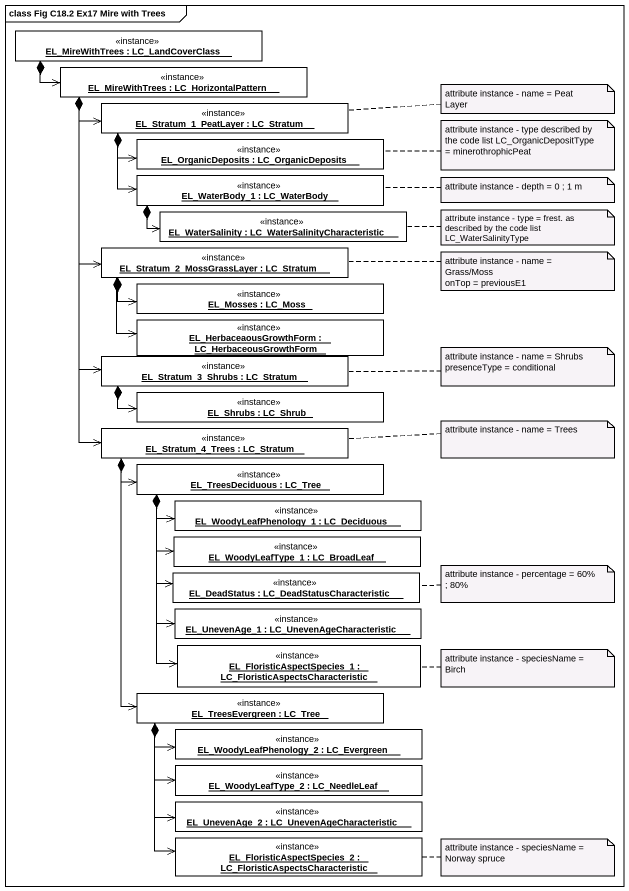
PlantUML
@startuml
mainframe class Fig C18.2 Ex17 Mire with Trees
hide circle
hide empty members
object "EL_MireWithTrees : LC_LandCoverClass" as EL_MireWithTrees <<instance>> #FFFFFF
object "EL_MireWithTrees : LC_HorizontalPattern" as EL_MireWithTrees_2 <<instance>> #FFFFFF
object "EL_Stratum_1_PeatLayer : LC_Stratum" as EL_Stratum_1_PeatLayer <<instance>> #FFFFFF
object "EL_WaterBody_1 : LC_WaterBody" as EL_WaterBody_1 <<instance>> #FFFFFF
object "EL_OrganicDeposits : LC_OrganicDeposits" as EL_OrganicDeposits <<instance>> #FFFFFF
object "EL_WaterSalinity : LC_WaterSalinityCharacteristic" as EL_WaterSalinity <<instance>> #FFFFFF
object "EL_Stratum_2_MossGrassLayer : LC_Stratum" as EL_Stratum_2_MossGrassLayer <<instance>> #FFFFFF
object "EL_Mosses : LC_Moss" as EL_Mosses <<instance>> #FFFFFF
object "EL_HerbaceaousGrowthForm : LC_HerbaceousGrowthForm" as EL_HerbaceaousGrowthForm <<instance>> #FFFFFF
object "EL_Stratum_3_Shrubs : LC_Stratum" as EL_Stratum_3_Shrubs <<instance>> #FFFFFF
object "EL_Shrubs : LC_Shrub" as EL_Shrubs <<instance>> #FFFFFF
object "EL_Stratum_4_Trees : LC_Stratum" as EL_Stratum_4_Trees <<instance>> #FFFFFF
object "EL_TreesDeciduous : LC_Tree" as EL_TreesDeciduous <<instance>> #FFFFFF
object "EL_WoodyLeafPhenology_1 : LC_Deciduous" as EL_WoodyLeafPhenology_1 <<instance>> #FFFFFF
object "EL_WoodyLeafType_1 : LC_BroadLeaf" as EL_WoodyLeafType_1 <<instance>> #FFFFFF
object "EL_DeadStatus : LC_DeadStatusCharacteristic" as EL_DeadStatus <<instance>> #FFFFFF
object "EL_UnevenAge_1 : LC_UnevenAgeCharacteristic" as EL_UnevenAge_1 <<instance>> #FFFFFF
object "EL_FloristicAspectSpecies_1 : LC_FloristicAspectsCharacteristic" as EL_FloristicAspectSpecies_1 <<instance>> #FFFFFF
object "EL_TreesEvergreen : LC_Tree" as EL_TreesEvergreen <<instance>> #FFFFFF
object "EL_WoodyLeafPhenology_2 : LC_Evergreen" as EL_WoodyLeafPhenology_2 <<instance>> #FFFFFF
object "EL_WoodyLeafType_2 : LC_NeedleLeaf" as EL_WoodyLeafType_2 <<instance>> #FFFFFF
object "EL_UnevenAge_2 : LC_UnevenAgeCharacteristic" as EL_UnevenAge_2 <<instance>> #FFFFFF
object "EL_FloristicAspectSpecies_2 : LC_FloristicAspectsCharacteristic" as EL_FloristicAspectSpecies_2 <<instance>> #FFFFFF
EL_MireWithTrees_2 <-up-* EL_MireWithTrees
EL_Stratum_1_PeatLayer <-up-* EL_MireWithTrees_2
EL_WaterBody_1 <-up-* EL_Stratum_1_PeatLayer
EL_OrganicDeposits <-up-* EL_Stratum_1_PeatLayer
EL_WaterSalinity <-up-* EL_WaterBody_1
EL_Stratum_2_MossGrassLayer <-up-* EL_MireWithTrees_2
EL_Mosses <-up-* EL_Stratum_2_MossGrassLayer
EL_HerbaceaousGrowthForm <-up-* EL_Stratum_2_MossGrassLayer
EL_Stratum_3_Shrubs <-up-* EL_MireWithTrees_2
EL_Shrubs <-up-* EL_Stratum_3_Shrubs
EL_Stratum_4_Trees <-up-* EL_MireWithTrees_2
EL_TreesDeciduous <-up-* EL_Stratum_4_Trees
EL_WoodyLeafPhenology_1 <-up-* EL_TreesDeciduous
EL_WoodyLeafType_1 <-up-* EL_TreesDeciduous
EL_DeadStatus <-up-* EL_TreesDeciduous
EL_UnevenAge_1 <-up-* EL_TreesDeciduous
EL_FloristicAspectSpecies_1 <-up-* EL_TreesDeciduous
EL_TreesEvergreen <-up-* EL_Stratum_4_Trees
EL_WoodyLeafPhenology_2 <-up-* EL_TreesEvergreen
EL_WoodyLeafType_2 <-up-* EL_TreesEvergreen
EL_UnevenAge_2 <-up-* EL_TreesEvergreen
EL_FloristicAspectSpecies_2 <-up-* EL_TreesEvergreen
note right of EL_Stratum_1_PeatLayer : attribute instance - name = Peat Layer
note right of EL_OrganicDeposits : attribute instance - type described by the code list LC_OrganicDepositType = minerothrophicPeat
note right of EL_WaterBody_1 : attribute instance - depth = 0 ; 1 m
note right of EL_WaterSalinity : attribute instance - type = frest. as described by the code list LC_WaterSalinityType
note right of EL_Stratum_2_MossGrassLayer
  attribute instance - name = Grass/Moss
  onTop = previousE1
end note
note right of EL_Stratum_3_Shrubs
  attribute instance - name = Shrubs
  presenceType = conditional
end note
note right of EL_Stratum_4_Trees : attribute instance - name = Trees
note right of EL_DeadStatus : attribute instance - percentage = 60% ; 80%
note right of EL_FloristicAspectSpecies_1 : attribute instance - speciesName = Birch
note right of EL_FloristicAspectSpecies_2 : attribute instance - speciesName = Norway spruce
@enduml
